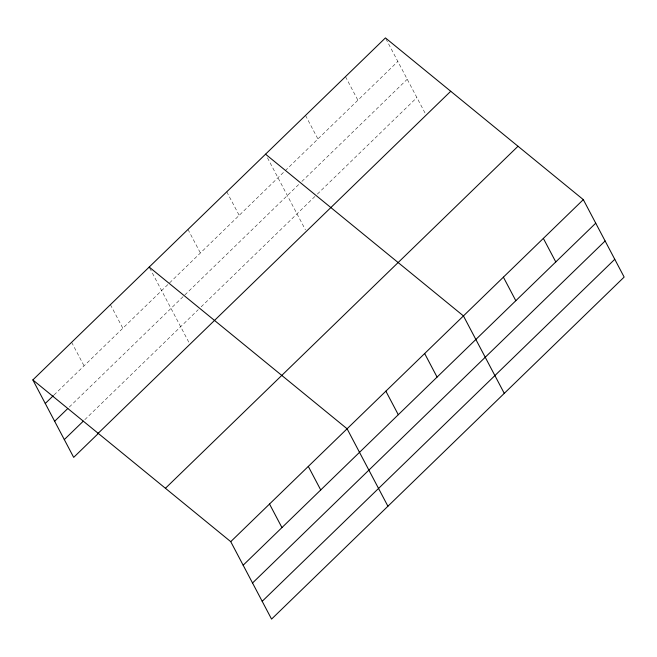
<?xml version="1.0" encoding="UTF-8"?>
<svg xmlns="http://www.w3.org/2000/svg" width="657" height="657" viewBox="0 0 657 657"><rect width="100%" height="100%" fill="white"/><g stroke="black" fill="none" stroke-linecap="round" stroke-linejoin="round"><path stroke-width="0.49" stroke-dasharray="3.29 2.46" d="M54.055 394.964L284.514 171.403M285.237 170.697L397.846 61.454M69.281 407.069L298.976 184.256M301.875 181.431L407.225 79.242M84.794 419.708L198.217 309.685M201.149 306.844L316.625 194.825M317.347 194.119L416.883 97.564M385.905 38.812L425.325 113.571M345.475 76.664L357.893 100.217M305.513 115.427L317.931 138.98M267.465 157.811L305.448 229.86M226.772 191.811L239.189 215.373M187.984 229.441L200.401 252.994M149.681 267.966L189.561 343.611M110.417 304.684L122.834 328.237M71.638 342.305L84.055 365.859"/><path stroke-width="0.99" d="M32.85 379.927L385.429 37.901L583.317 199.629L624.15 277.073L271.571 619.099L230.738 541.655L32.85 379.927L73.683 457.371L98.558 433.234M45.267 403.48L53.316 395.678M54.646 421.268L67.819 408.49M64.304 439.59L83.332 421.129M98.156 433.3L450.735 91.274M165.433 488.282L518.012 146.256M230.738 541.655L583.317 199.629M243.156 565.209L595.735 223.183M252.534 582.989L605.113 240.971M262.192 601.311L614.771 259.293M265.551 154.19L463.44 315.918L504.272 393.362M149.205 267.062L347.093 428.783L387.917 506.227M543.355 238.392L555.781 261.946M503.402 277.155L515.819 300.709M424.66 353.54L437.077 377.093M385.873 391.161L398.29 414.715M308.305 466.404L320.723 489.966M269.526 504.034L281.943 527.587"/></g></svg>
